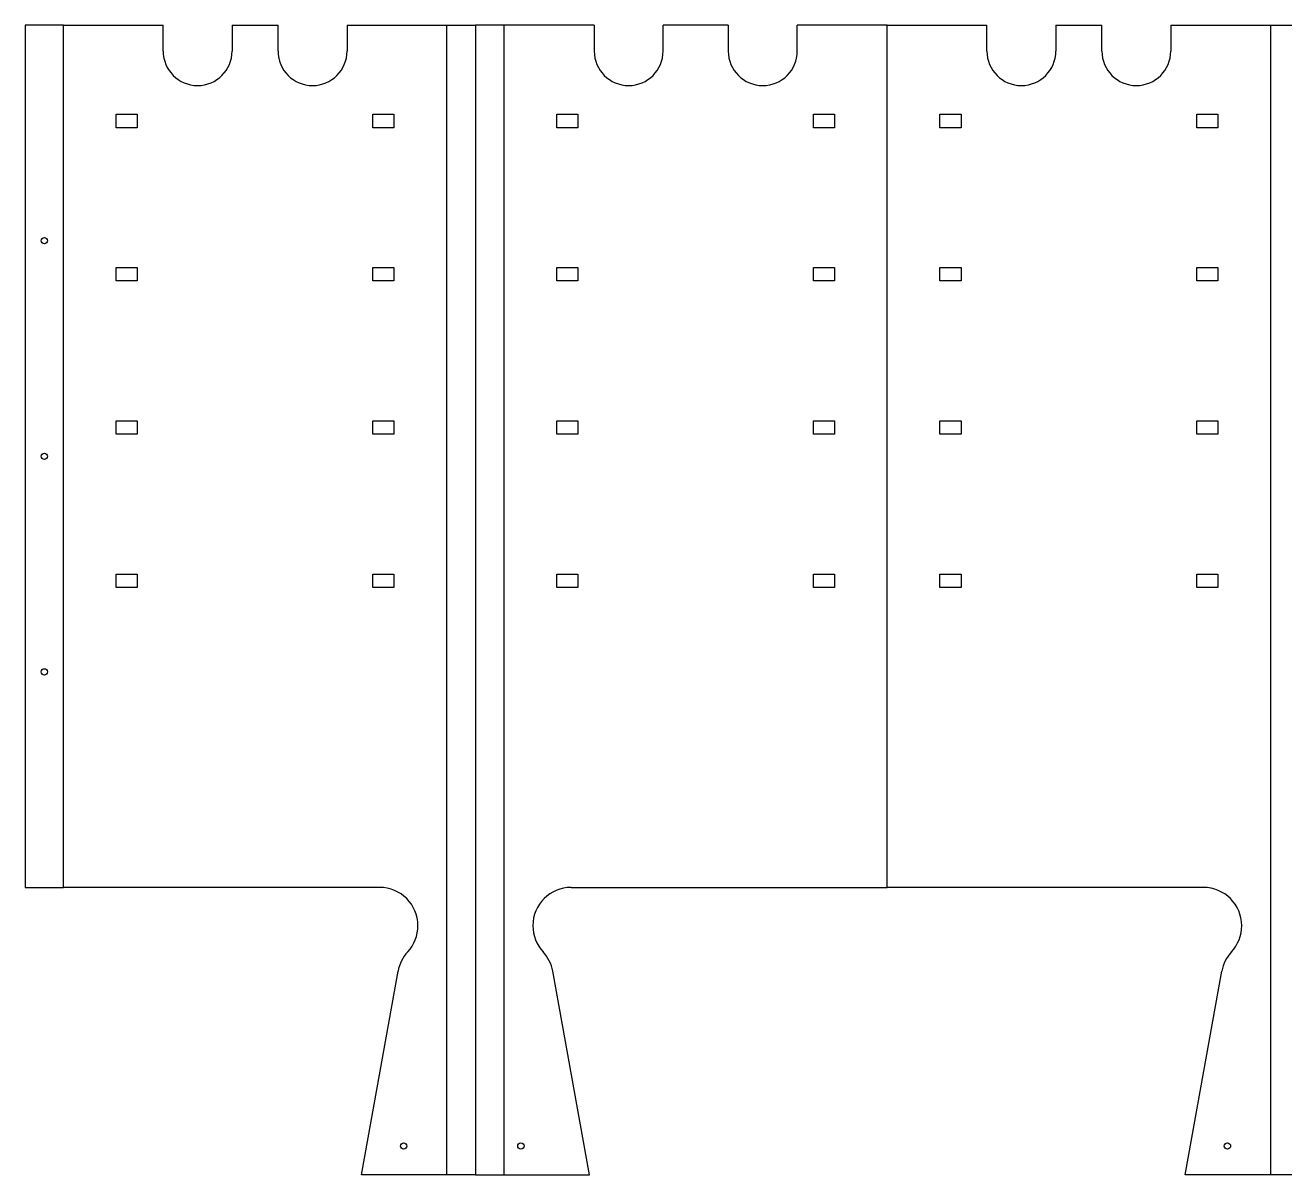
# Model space of a CAD drawing. Header units: millimetres. Extents: x 1 to 1311, y 0 to 600.
# Drawn here: x 1 to 658, y 0 to 600 of the extents above; entities that cross this region are included whole.
import ezdxf

# ---------------------------------------------------------------- set-up
doc = ezdxf.new("R2010")
doc.units = ezdxf.units.MM
doc.layers.add('Clone001', color=7, linetype='CONTINUOUS')

msp = doc.modelspace()

# ---------------------------------------------------------------- linework, layer by layer
at = {"layer": 'Clone001'}
for p, q in [((1, 600, -3), (1, 150, -3)), ((21, 600, -3), (1, 600, -3)), ((1, 600), (1, 150)), ((21, 600), (1, 600)), ((1, 600, -3), (1, 600)), ((1, 600, -3), (1, 150, -3)), ((1, 600), (1, 150)), ((1, 600, -3), (1, 600)), ((21, 600, -3), (1, 600, -3)), ((21, 600), (1, 600)), ((21, 150, -3), (21, 600, -3)), ((21, 600, -3), (73, 600, -3)), ((21, 150), (21, 600)), ((21, 600), (73, 600)), ((21, 150, -3), (21, 600, -3)), ((21, 600, -3), (73, 600, -3)), ((21, 600), (73, 600)), ((21, 600, -3), (21, 600)), ((21, 150), (21, 600)), ((21, 600, -3), (21, 600)), ((73, 586.5, -3), (73, 600, -3)), ((73, 586.5), (73, 600)), ((73, 600), (73, 600, -3)), ((73, 586.5), (73, 600)), ((73, 586.5, -3), (73, 600, -3)), ((73, 600), (73, 600, -3)), ((109, 600, -3), (109, 586.5, -3)), ((109, 600, -3), (133, 600, -3)), ((109, 600), (109, 586.5)), ((109, 600), (133, 600)), ((109, 600), (109, 586.5)), ((109, 600), (109, 600, -3)), ((109, 600, -3), (109, 586.5, -3)), ((109, 600, -3), (133, 600, -3)), ((109, 600), (133, 600)), ((109, 600), (109, 600, -3)), ((133, 586.5, -3), (133, 600, -3)), ((133, 586.5), (133, 600)), ((133, 600), (133, 600, -3)), ((133, 586.5), (133, 600)), ((133, 586.5, -3), (133, 600, -3)), ((133, 600), (133, 600, -3)), ((169, 600, -3), (221, 600, -3)), ((169, 600, -3), (169, 586.5, -3)), ((169, 600), (221, 600)), ((169, 600), (169, 586.5)), ((169, 600, -3), (221, 600, -3)), ((169, 600), (221, 600)), ((169, 600), (169, 600, -3)), ((169, 600), (169, 586.5)), ((169, 600), (169, 600, -3)), ((169, 600, -3), (169, 586.5, -3)), ((221, 600, -3), (236, 600, -3)), ((221, 600, -3), (221, 0, -3)), ((221, 600), (236, 600)), ((221, 600), (221, 0)), ((221, 600, -3), (236, 600, -3)), ((221, 600), (236, 600)), ((221, 600, -3), (221, 600)), ((221, 600, -3), (221, 0, -3)), ((221, 600), (221, 0)), ((221, 600, -3), (221, 600)), ((236, 600, -3), (236, 0, -3)), ((251, 600, -3), (236, 600, -3)), ((236, 600), (236, 0)), ((251, 600), (236, 600)), ((236, 600, -3), (236, 0, -3)), ((251, 600, -3), (236, 600, -3)), ((236, 600, -3), (236, 600)), ((251, 600), (236, 600)), ((236, 600), (236, 0)), ((236, 600, -3), (236, 600)), ((251, 0, -3), (251, 600, -3)), ((298, 600, -3), (251, 600, -3)), ((251, 0), (251, 600)), ((298, 600), (251, 600)), ((251, 0, -3), (251, 600, -3)), ((298, 600, -3), (251, 600, -3)), ((251, 600, -3), (251, 600)), ((298, 600), (251, 600)), ((251, 0), (251, 600)), ((251, 600, -3), (251, 600)), ((298, 600, -3), (298, 586.5, -3)), ((298, 600), (298, 586.5)), ((298, 600), (298, 600, -3)), ((298, 600), (298, 586.5)), ((298, 600, -3), (298, 586.5, -3)), ((298, 600), (298, 600, -3)), ((368, 600, -3), (334, 600, -3)), ((334, 586.5, -3), (334, 600, -3)), ((368, 600), (334, 600)), ((334, 586.5), (334, 600)), ((368, 600, -3), (334, 600, -3)), ((334, 600), (334, 600, -3)), ((368, 600), (334, 600)), ((334, 586.5), (334, 600)), ((334, 600), (334, 600, -3)), ((334, 586.5, -3), (334, 600, -3)), ((368, 600, -3), (368, 586.5, -3)), ((368, 600), (368, 586.5)), ((368, 600), (368, 586.5)), ((368, 600, -3), (368, 586.5, -3)), ((368, 600), (368, 600, -3)), ((368, 600), (368, 600, -3)), ((451, 600, -3), (404, 600, -3)), ((404, 586.5, -3), (404, 600, -3)), ((451, 600), (404, 600)), ((404, 586.5), (404, 600)), ((451, 600, -3), (404, 600, -3)), ((404, 600), (404, 600, -3)), ((451, 600), (404, 600)), ((404, 586.5), (404, 600)), ((404, 600), (404, 600, -3)), ((404, 586.5, -3), (404, 600, -3)), ((451, 150, -3), (451, 600, -3)), ((451, 600, -3), (503, 600, -3)), ((451, 150), (451, 600)), ((451, 600), (503, 600)), ((451, 150, -3), (451, 600, -3)), ((451, 600, -3), (503, 600, -3)), ((451, 600), (503, 600)), ((451, 600, -3), (451, 600)), ((451, 150), (451, 600)), ((451, 600, -3), (451, 600)), ((503, 586.5, -3), (503, 600, -3)), ((503, 586.5), (503, 600)), ((503, 600), (503, 600, -3)), ((503, 586.5), (503, 600)), ((503, 586.5, -3), (503, 600, -3)), ((503, 600), (503, 600, -3)), ((539, 600, -3), (539, 586.5, -3)), ((539, 600, -3), (563, 600, -3)), ((539, 600), (539, 586.5)), ((539, 600), (563, 600)), ((539, 600), (539, 586.5)), ((539, 600), (539, 600, -3)), ((539, 600, -3), (539, 586.5, -3)), ((539, 600, -3), (563, 600, -3)), ((539, 600), (563, 600)), ((539, 600), (539, 600, -3)), ((563, 586.5, -3), (563, 600, -3)), ((563, 586.5), (563, 600)), ((563, 600), (563, 600, -3)), ((563, 586.5), (563, 600)), ((563, 586.5, -3), (563, 600, -3)), ((563, 600), (563, 600, -3)), ((599, 600, -3), (651, 600, -3)), ((599, 600, -3), (599, 586.5, -3)), ((599, 600), (651, 600)), ((599, 600), (599, 586.5)), ((599, 600, -3), (651, 600, -3)), ((599, 600), (651, 600)), ((599, 600), (599, 600, -3)), ((599, 600), (599, 586.5)), ((599, 600), (599, 600, -3)), ((599, 600, -3), (599, 586.5, -3)), ((651, 600, -3), (666, 600, -3)), ((651, 600, -3), (651, 0, -3)), ((651, 600), (666, 600)), ((651, 600), (651, 0)), ((651, 600, -3), (666, 600, -3)), ((651, 600), (666, 600)), ((651, 600, -3), (651, 600)), ((651, 600, -3), (651, 0, -3)), ((651, 600), (651, 0)), ((651, 600, -3), (651, 600)), ((73, 586.5), (73, 586.5, -3)), ((73, 586.5), (73, 586.5, -3)), ((109, 586.5), (109, 586.5, -3)), ((109, 586.5), (109, 586.5, -3)), ((133, 586.5), (133, 586.5, -3)), ((133, 586.5), (133, 586.5, -3)), ((169, 586.5), (169, 586.5, -3)), ((169, 586.5), (169, 586.5, -3)), ((298, 586.5), (298, 586.5, -3)), ((298, 586.5), (298, 586.5, -3)), ((334, 586.5), (334, 586.5, -3)), ((334, 586.5), (334, 586.5, -3)), ((368, 586.5), (368, 586.5, -3)), ((368, 586.5), (368, 586.5, -3)), ((404, 586.5), (404, 586.5, -3)), ((404, 586.5), (404, 586.5, -3)), ((503, 586.5), (503, 586.5, -3)), ((503, 586.5), (503, 586.5, -3)), ((539, 586.5), (539, 586.5, -3)), ((539, 586.5), (539, 586.5, -3)), ((563, 586.5), (563, 586.5, -3)), ((563, 586.5), (563, 586.5, -3)), ((599, 586.5), (599, 586.5, -3)), ((599, 586.5), (599, 586.5, -3)), ((48.5, 546.5, -3), (48.5, 553.5, -3)), ((48.5, 553.5, -3), (59.5, 553.5, -3)), ((48.5, 546.5), (48.5, 553.5)), ((48.5, 553.5), (59.5, 553.5)), ((48.5, 546.5), (48.5, 553.5)), ((48.5, 546.5, -3), (48.5, 553.5, -3)), ((48.5, 553.5), (48.5, 553.5, -3)), ((48.5, 553.5), (59.5, 553.5)), ((48.5, 553.5), (48.5, 553.5, -3)), ((48.5, 553.5, -3), (59.5, 553.5, -3)), ((59.5, 553.5, -3), (59.5, 546.5, -3)), ((59.5, 553.5), (59.5, 546.5)), ((59.5, 553.5), (59.5, 553.5, -3)), ((59.5, 553.5), (59.5, 546.5)), ((59.5, 553.5), (59.5, 553.5, -3)), ((59.5, 553.5, -3), (59.5, 546.5, -3)), ((182.5, 546.5, -3), (182.5, 553.5, -3)), ((182.5, 553.5, -3), (193.5, 553.5, -3)), ((182.5, 546.5), (182.5, 553.5)), ((182.5, 553.5), (193.5, 553.5)), ((182.5, 546.5), (182.5, 553.5)), ((182.5, 546.5, -3), (182.5, 553.5, -3)), ((182.5, 553.5), (182.5, 553.5, -3)), ((182.5, 553.5), (193.5, 553.5)), ((182.5, 553.5), (182.5, 553.5, -3)), ((182.5, 553.5, -3), (193.5, 553.5, -3)), ((193.5, 553.5, -3), (193.5, 546.5, -3)), ((193.5, 553.5), (193.5, 546.5)), ((193.5, 553.5), (193.5, 553.5, -3)), ((193.5, 553.5), (193.5, 546.5)), ((193.5, 553.5), (193.5, 553.5, -3)), ((193.5, 553.5, -3), (193.5, 546.5, -3)), ((278.5, 553.5, -3), (289.5, 553.5, -3)), ((278.5, 546.5, -3), (278.5, 553.5, -3)), ((278.5, 553.5), (289.5, 553.5)), ((278.5, 546.5), (278.5, 553.5)), ((278.5, 553.5), (289.5, 553.5)), ((278.5, 553.5, -3), (289.5, 553.5, -3)), ((278.5, 553.5), (278.5, 553.5, -3)), ((278.5, 546.5), (278.5, 553.5)), ((278.5, 553.5), (278.5, 553.5, -3)), ((278.5, 546.5, -3), (278.5, 553.5, -3)), ((289.5, 553.5, -3), (289.5, 546.5, -3)), ((289.5, 553.5), (289.5, 546.5)), ((289.5, 553.5), (289.5, 553.5, -3)), ((289.5, 553.5), (289.5, 546.5)), ((289.5, 553.5, -3), (289.5, 546.5, -3)), ((289.5, 553.5), (289.5, 553.5, -3)), ((412.5, 553.5, -3), (423.5, 553.5, -3)), ((412.5, 546.5, -3), (412.5, 553.5, -3)), ((412.5, 553.5), (423.5, 553.5)), ((412.5, 546.5), (412.5, 553.5)), ((412.5, 553.5), (423.5, 553.5)), ((412.5, 553.5, -3), (423.5, 553.5, -3)), ((412.5, 553.5), (412.5, 553.5, -3)), ((412.5, 546.5), (412.5, 553.5)), ((412.5, 553.5), (412.5, 553.5, -3)), ((412.5, 546.5, -3), (412.5, 553.5, -3)), ((423.5, 553.5, -3), (423.5, 546.5, -3)), ((423.5, 553.5), (423.5, 546.5)), ((423.5, 553.5), (423.5, 553.5, -3)), ((423.5, 553.5), (423.5, 546.5)), ((423.5, 553.5, -3), (423.5, 546.5, -3)), ((423.5, 553.5), (423.5, 553.5, -3)), ((478.5, 546.5, -3), (478.5, 553.5, -3)), ((478.5, 553.5, -3), (489.5, 553.5, -3)), ((478.5, 546.5), (478.5, 553.5)), ((478.5, 553.5), (489.5, 553.5)), ((478.5, 546.5), (478.5, 553.5)), ((478.5, 546.5, -3), (478.5, 553.5, -3)), ((478.5, 553.5), (478.5, 553.5, -3)), ((478.5, 553.5), (489.5, 553.5)), ((478.5, 553.5), (478.5, 553.5, -3)), ((478.5, 553.5, -3), (489.5, 553.5, -3)), ((489.5, 553.5, -3), (489.5, 546.5, -3)), ((489.5, 553.5), (489.5, 546.5)), ((489.5, 553.5), (489.5, 553.5, -3)), ((489.5, 553.5), (489.5, 546.5)), ((489.5, 553.5), (489.5, 553.5, -3)), ((489.5, 553.5, -3), (489.5, 546.5, -3)), ((612.5, 546.5, -3), (612.5, 553.5, -3)), ((612.5, 553.5, -3), (623.5, 553.5, -3)), ((612.5, 546.5), (612.5, 553.5)), ((612.5, 553.5), (623.5, 553.5)), ((612.5, 546.5), (612.5, 553.5)), ((612.5, 546.5, -3), (612.5, 553.5, -3)), ((612.5, 553.5), (612.5, 553.5, -3)), ((612.5, 553.5), (623.5, 553.5)), ((612.5, 553.5), (612.5, 553.5, -3)), ((612.5, 553.5, -3), (623.5, 553.5, -3)), ((623.5, 553.5, -3), (623.5, 546.5, -3)), ((623.5, 553.5), (623.5, 546.5)), ((623.5, 553.5), (623.5, 553.5, -3)), ((623.5, 553.5), (623.5, 546.5)), ((623.5, 553.5), (623.5, 553.5, -3)), ((623.5, 553.5, -3), (623.5, 546.5, -3)), ((59.5, 546.5, -3), (48.5, 546.5, -3)), ((59.5, 546.5), (48.5, 546.5)), ((48.5, 546.5), (48.5, 546.5, -3)), ((59.5, 546.5), (48.5, 546.5)), ((59.5, 546.5, -3), (48.5, 546.5, -3)), ((48.5, 546.5), (48.5, 546.5, -3)), ((59.5, 546.5), (59.5, 546.5, -3)), ((59.5, 546.5), (59.5, 546.5, -3)), ((193.5, 546.5, -3), (182.5, 546.5, -3)), ((193.5, 546.5), (182.5, 546.5)), ((182.5, 546.5), (182.5, 546.5, -3)), ((193.5, 546.5), (182.5, 546.5)), ((193.5, 546.5, -3), (182.5, 546.5, -3)), ((182.5, 546.5), (182.5, 546.5, -3)), ((193.5, 546.5), (193.5, 546.5, -3)), ((193.5, 546.5), (193.5, 546.5, -3)), ((289.5, 546.5, -3), (278.5, 546.5, -3)), ((289.5, 546.5), (278.5, 546.5)), ((278.5, 546.5), (278.5, 546.5, -3)), ((289.5, 546.5), (278.5, 546.5)), ((278.5, 546.5), (278.5, 546.5, -3)), ((289.5, 546.5, -3), (278.5, 546.5, -3)), ((289.5, 546.5), (289.5, 546.5, -3)), ((289.5, 546.5), (289.5, 546.5, -3)), ((423.5, 546.5, -3), (412.5, 546.5, -3)), ((423.5, 546.5), (412.5, 546.5)), ((412.5, 546.5), (412.5, 546.5, -3)), ((423.5, 546.5), (412.5, 546.5)), ((412.5, 546.5), (412.5, 546.5, -3)), ((423.5, 546.5, -3), (412.5, 546.5, -3)), ((423.5, 546.5), (423.5, 546.5, -3)), ((423.5, 546.5), (423.5, 546.5, -3)), ((489.5, 546.5, -3), (478.5, 546.5, -3)), ((489.5, 546.5), (478.5, 546.5)), ((478.5, 546.5), (478.5, 546.5, -3)), ((489.5, 546.5), (478.5, 546.5)), ((489.5, 546.5, -3), (478.5, 546.5, -3)), ((478.5, 546.5), (478.5, 546.5, -3)), ((489.5, 546.5), (489.5, 546.5, -3)), ((489.5, 546.5), (489.5, 546.5, -3)), ((623.5, 546.5, -3), (612.5, 546.5, -3)), ((623.5, 546.5), (612.5, 546.5)), ((612.5, 546.5), (612.5, 546.5, -3)), ((623.5, 546.5), (612.5, 546.5)), ((623.5, 546.5, -3), (612.5, 546.5, -3)), ((612.5, 546.5), (612.5, 546.5, -3)), ((623.5, 546.5), (623.5, 546.5, -3)), ((623.5, 546.5), (623.5, 546.5, -3)), ((12.65, 487.5), (12.65, 487.5, -3)), ((12.65, 487.5), (12.65, 487.5, -3)), ((48.5, 466.5, -3), (48.5, 473.5, -3)), ((48.5, 473.5, -3), (59.5, 473.5, -3)), ((48.5, 466.5), (48.5, 473.5)), ((48.5, 473.5), (59.5, 473.5)), ((48.5, 466.5), (48.5, 473.5)), ((48.5, 466.5, -3), (48.5, 473.5, -3)), ((48.5, 473.5), (48.5, 473.5, -3)), ((48.5, 473.5), (59.5, 473.5)), ((48.5, 473.5), (48.5, 473.5, -3)), ((48.5, 473.5, -3), (59.5, 473.5, -3)), ((59.5, 473.5, -3), (59.5, 466.5, -3)), ((59.5, 473.5), (59.5, 466.5)), ((59.5, 473.5), (59.5, 473.5, -3)), ((59.5, 473.5), (59.5, 466.5)), ((59.5, 473.5), (59.5, 473.5, -3)), ((59.5, 473.5, -3), (59.5, 466.5, -3)), ((182.5, 466.5, -3), (182.5, 473.5, -3)), ((182.5, 473.5, -3), (193.5, 473.5, -3)), ((182.5, 466.5), (182.5, 473.5)), ((182.5, 473.5), (193.5, 473.5)), ((182.5, 466.5), (182.5, 473.5)), ((182.5, 466.5, -3), (182.5, 473.5, -3)), ((182.5, 473.5), (182.5, 473.5, -3)), ((182.5, 473.5), (193.5, 473.5)), ((182.5, 473.5), (182.5, 473.5, -3)), ((182.5, 473.5, -3), (193.5, 473.5, -3)), ((193.5, 473.5, -3), (193.5, 466.5, -3)), ((193.5, 473.5), (193.5, 466.5)), ((193.5, 473.5), (193.5, 473.5, -3)), ((193.5, 473.5), (193.5, 466.5)), ((193.5, 473.5), (193.5, 473.5, -3)), ((193.5, 473.5, -3), (193.5, 466.5, -3)), ((278.5, 473.5, -3), (289.5, 473.5, -3)), ((278.5, 466.5, -3), (278.5, 473.5, -3)), ((278.5, 473.5), (289.5, 473.5)), ((278.5, 466.5), (278.5, 473.5)), ((278.5, 473.5), (289.5, 473.5)), ((278.5, 473.5, -3), (289.5, 473.5, -3)), ((278.5, 473.5), (278.5, 473.5, -3)), ((278.5, 466.5), (278.5, 473.5)), ((278.5, 473.5), (278.5, 473.5, -3)), ((278.5, 466.5, -3), (278.5, 473.5, -3)), ((289.5, 473.5, -3), (289.5, 466.5, -3)), ((289.5, 473.5), (289.5, 466.5)), ((289.5, 473.5), (289.5, 473.5, -3)), ((289.5, 473.5), (289.5, 466.5)), ((289.5, 473.5, -3), (289.5, 466.5, -3)), ((289.5, 473.5), (289.5, 473.5, -3)), ((412.5, 473.5, -3), (423.5, 473.5, -3)), ((412.5, 466.5, -3), (412.5, 473.5, -3)), ((412.5, 473.5), (423.5, 473.5)), ((412.5, 466.5), (412.5, 473.5)), ((412.5, 473.5), (423.5, 473.5)), ((412.5, 473.5, -3), (423.5, 473.5, -3)), ((412.5, 473.5), (412.5, 473.5, -3)), ((412.5, 466.5), (412.5, 473.5)), ((412.5, 473.5), (412.5, 473.5, -3)), ((412.5, 466.5, -3), (412.5, 473.5, -3)), ((423.5, 473.5, -3), (423.5, 466.5, -3)), ((423.5, 473.5), (423.5, 466.5)), ((423.5, 473.5), (423.5, 473.5, -3)), ((423.5, 473.5), (423.5, 466.5)), ((423.5, 473.5, -3), (423.5, 466.5, -3)), ((423.5, 473.5), (423.5, 473.5, -3)), ((478.5, 466.5, -3), (478.5, 473.5, -3)), ((478.5, 473.5, -3), (489.5, 473.5, -3)), ((478.5, 466.5), (478.5, 473.5)), ((478.5, 473.5), (489.5, 473.5)), ((478.5, 466.5), (478.5, 473.5)), ((478.5, 466.5, -3), (478.5, 473.5, -3)), ((478.5, 473.5), (478.5, 473.5, -3)), ((478.5, 473.5), (489.5, 473.5)), ((478.5, 473.5), (478.5, 473.5, -3)), ((478.5, 473.5, -3), (489.5, 473.5, -3)), ((489.5, 473.5, -3), (489.5, 466.5, -3)), ((489.5, 473.5), (489.5, 466.5)), ((489.5, 473.5), (489.5, 473.5, -3)), ((489.5, 473.5), (489.5, 466.5)), ((489.5, 473.5), (489.5, 473.5, -3)), ((489.5, 473.5, -3), (489.5, 466.5, -3)), ((612.5, 466.5, -3), (612.5, 473.5, -3)), ((612.5, 473.5, -3), (623.5, 473.5, -3)), ((612.5, 466.5), (612.5, 473.5)), ((612.5, 473.5), (623.5, 473.5)), ((612.5, 466.5), (612.5, 473.5)), ((612.5, 466.5, -3), (612.5, 473.5, -3)), ((612.5, 473.5), (612.5, 473.5, -3)), ((612.5, 473.5), (623.5, 473.5)), ((612.5, 473.5), (612.5, 473.5, -3)), ((612.5, 473.5, -3), (623.5, 473.5, -3)), ((623.5, 473.5, -3), (623.5, 466.5, -3)), ((623.5, 473.5), (623.5, 466.5)), ((623.5, 473.5), (623.5, 473.5, -3)), ((623.5, 473.5), (623.5, 466.5)), ((623.5, 473.5), (623.5, 473.5, -3)), ((623.5, 473.5, -3), (623.5, 466.5, -3)), ((59.5, 466.5, -3), (48.5, 466.5, -3)), ((59.5, 466.5), (48.5, 466.5)), ((48.5, 466.5), (48.5, 466.5, -3)), ((59.5, 466.5), (48.5, 466.5)), ((59.5, 466.5, -3), (48.5, 466.5, -3)), ((48.5, 466.5), (48.5, 466.5, -3)), ((59.5, 466.5), (59.5, 466.5, -3)), ((59.5, 466.5), (59.5, 466.5, -3)), ((193.5, 466.5, -3), (182.5, 466.5, -3)), ((193.5, 466.5), (182.5, 466.5)), ((182.5, 466.5), (182.5, 466.5, -3)), ((193.5, 466.5), (182.5, 466.5)), ((193.5, 466.5, -3), (182.5, 466.5, -3)), ((182.5, 466.5), (182.5, 466.5, -3)), ((193.5, 466.5), (193.5, 466.5, -3)), ((193.5, 466.5), (193.5, 466.5, -3)), ((289.5, 466.5, -3), (278.5, 466.5, -3)), ((289.5, 466.5), (278.5, 466.5)), ((278.5, 466.5), (278.5, 466.5, -3)), ((289.5, 466.5), (278.5, 466.5)), ((278.5, 466.5), (278.5, 466.5, -3)), ((289.5, 466.5, -3), (278.5, 466.5, -3)), ((289.5, 466.5), (289.5, 466.5, -3)), ((289.5, 466.5), (289.5, 466.5, -3)), ((423.5, 466.5, -3), (412.5, 466.5, -3)), ((423.5, 466.5), (412.5, 466.5)), ((412.5, 466.5), (412.5, 466.5, -3)), ((423.5, 466.5), (412.5, 466.5)), ((412.5, 466.5), (412.5, 466.5, -3)), ((423.5, 466.5, -3), (412.5, 466.5, -3)), ((423.5, 466.5), (423.5, 466.5, -3)), ((423.5, 466.5), (423.5, 466.5, -3)), ((489.5, 466.5, -3), (478.5, 466.5, -3)), ((489.5, 466.5), (478.5, 466.5)), ((478.5, 466.5), (478.5, 466.5, -3)), ((489.5, 466.5), (478.5, 466.5)), ((489.5, 466.5, -3), (478.5, 466.5, -3)), ((478.5, 466.5), (478.5, 466.5, -3)), ((489.5, 466.5), (489.5, 466.5, -3)), ((489.5, 466.5), (489.5, 466.5, -3)), ((623.5, 466.5, -3), (612.5, 466.5, -3)), ((623.5, 466.5), (612.5, 466.5)), ((612.5, 466.5), (612.5, 466.5, -3)), ((623.5, 466.5), (612.5, 466.5)), ((623.5, 466.5, -3), (612.5, 466.5, -3)), ((612.5, 466.5), (612.5, 466.5, -3)), ((623.5, 466.5), (623.5, 466.5, -3)), ((623.5, 466.5), (623.5, 466.5, -3)), ((48.5, 386.5, -3), (48.5, 393.5, -3)), ((48.5, 393.5, -3), (59.5, 393.5, -3)), ((48.5, 386.5), (48.5, 393.5)), ((48.5, 393.5), (59.5, 393.5)), ((48.5, 386.5), (48.5, 393.5)), ((48.5, 386.5, -3), (48.5, 393.5, -3)), ((48.5, 393.5), (48.5, 393.5, -3)), ((48.5, 393.5), (59.5, 393.5)), ((48.5, 393.5), (48.5, 393.5, -3)), ((48.5, 393.5, -3), (59.5, 393.5, -3)), ((59.5, 393.5, -3), (59.5, 386.5, -3)), ((59.5, 393.5), (59.5, 386.5)), ((59.5, 393.5), (59.5, 393.5, -3)), ((59.5, 393.5), (59.5, 386.5)), ((59.5, 393.5), (59.5, 393.5, -3)), ((59.5, 393.5, -3), (59.5, 386.5, -3)), ((182.5, 386.5, -3), (182.5, 393.5, -3)), ((182.5, 393.5, -3), (193.5, 393.5, -3)), ((182.5, 386.5), (182.5, 393.5)), ((182.5, 393.5), (193.5, 393.5)), ((182.5, 386.5), (182.5, 393.5)), ((182.5, 386.5, -3), (182.5, 393.5, -3)), ((182.5, 393.5), (182.5, 393.5, -3)), ((182.5, 393.5), (193.5, 393.5)), ((182.5, 393.5), (182.5, 393.5, -3)), ((182.5, 393.5, -3), (193.5, 393.5, -3)), ((193.5, 393.5, -3), (193.5, 386.5, -3)), ((193.5, 393.5), (193.5, 386.5)), ((193.5, 393.5), (193.5, 393.5, -3)), ((193.5, 393.5), (193.5, 386.5)), ((193.5, 393.5), (193.5, 393.5, -3)), ((193.5, 393.5, -3), (193.5, 386.5, -3)), ((278.5, 393.5, -3), (289.5, 393.5, -3)), ((278.5, 386.5, -3), (278.5, 393.5, -3)), ((278.5, 393.5), (289.5, 393.5)), ((278.5, 386.5), (278.5, 393.5)), ((278.5, 393.5), (289.5, 393.5)), ((278.5, 393.5, -3), (289.5, 393.5, -3)), ((278.5, 393.5), (278.5, 393.5, -3)), ((278.5, 386.5), (278.5, 393.5)), ((278.5, 393.5), (278.5, 393.5, -3)), ((278.5, 386.5, -3), (278.5, 393.5, -3)), ((289.5, 393.5, -3), (289.5, 386.5, -3)), ((289.5, 393.5), (289.5, 386.5)), ((289.5, 393.5), (289.5, 393.5, -3)), ((289.5, 393.5), (289.5, 386.5)), ((289.5, 393.5, -3), (289.5, 386.5, -3)), ((289.5, 393.5), (289.5, 393.5, -3)), ((412.5, 393.5, -3), (423.5, 393.5, -3)), ((412.5, 386.5, -3), (412.5, 393.5, -3)), ((412.5, 393.5), (423.5, 393.5)), ((412.5, 386.5), (412.5, 393.5)), ((412.5, 393.5), (423.5, 393.5)), ((412.5, 393.5, -3), (423.5, 393.5, -3)), ((412.5, 393.5), (412.5, 393.5, -3)), ((412.5, 386.5), (412.5, 393.5)), ((412.5, 393.5), (412.5, 393.5, -3)), ((412.5, 386.5, -3), (412.5, 393.5, -3)), ((423.5, 393.5, -3), (423.5, 386.5, -3)), ((423.5, 393.5), (423.5, 386.5)), ((423.5, 393.5), (423.5, 393.5, -3)), ((423.5, 393.5), (423.5, 386.5)), ((423.5, 393.5, -3), (423.5, 386.5, -3)), ((423.5, 393.5), (423.5, 393.5, -3)), ((478.5, 386.5, -3), (478.5, 393.5, -3)), ((478.5, 393.5, -3), (489.5, 393.5, -3)), ((478.5, 386.5), (478.5, 393.5)), ((478.5, 393.5), (489.5, 393.5)), ((478.5, 386.5), (478.5, 393.5)), ((478.5, 386.5, -3), (478.5, 393.5, -3)), ((478.5, 393.5), (478.5, 393.5, -3)), ((478.5, 393.5), (489.5, 393.5)), ((478.5, 393.5), (478.5, 393.5, -3)), ((478.5, 393.5, -3), (489.5, 393.5, -3)), ((489.5, 393.5, -3), (489.5, 386.5, -3)), ((489.5, 393.5), (489.5, 386.5)), ((489.5, 393.5), (489.5, 393.5, -3)), ((489.5, 393.5), (489.5, 386.5)), ((489.5, 393.5), (489.5, 393.5, -3)), ((489.5, 393.5, -3), (489.5, 386.5, -3)), ((612.5, 386.5, -3), (612.5, 393.5, -3)), ((612.5, 393.5, -3), (623.5, 393.5, -3)), ((612.5, 386.5), (612.5, 393.5)), ((612.5, 393.5), (623.5, 393.5)), ((612.5, 386.5), (612.5, 393.5)), ((612.5, 386.5, -3), (612.5, 393.5, -3)), ((612.5, 393.5), (612.5, 393.5, -3)), ((612.5, 393.5), (623.5, 393.5)), ((612.5, 393.5), (612.5, 393.5, -3)), ((612.5, 393.5, -3), (623.5, 393.5, -3)), ((623.5, 393.5, -3), (623.5, 386.5, -3)), ((623.5, 393.5), (623.5, 386.5)), ((623.5, 393.5), (623.5, 393.5, -3)), ((623.5, 393.5), (623.5, 386.5)), ((623.5, 393.5), (623.5, 393.5, -3)), ((623.5, 393.5, -3), (623.5, 386.5, -3)), ((59.5, 386.5, -3), (48.5, 386.5, -3)), ((59.5, 386.5), (48.5, 386.5)), ((48.5, 386.5), (48.5, 386.5, -3)), ((59.5, 386.5), (48.5, 386.5)), ((59.5, 386.5, -3), (48.5, 386.5, -3)), ((48.5, 386.5), (48.5, 386.5, -3)), ((59.5, 386.5), (59.5, 386.5, -3)), ((59.5, 386.5), (59.5, 386.5, -3)), ((193.5, 386.5, -3), (182.5, 386.5, -3)), ((193.5, 386.5), (182.5, 386.5)), ((182.5, 386.5), (182.5, 386.5, -3)), ((193.5, 386.5), (182.5, 386.5)), ((193.5, 386.5, -3), (182.5, 386.5, -3)), ((182.5, 386.5), (182.5, 386.5, -3)), ((193.5, 386.5), (193.5, 386.5, -3)), ((193.5, 386.5), (193.5, 386.5, -3)), ((289.5, 386.5, -3), (278.5, 386.5, -3)), ((289.5, 386.5), (278.5, 386.5)), ((278.5, 386.5), (278.5, 386.5, -3)), ((289.5, 386.5), (278.5, 386.5)), ((278.5, 386.5), (278.5, 386.5, -3)), ((289.5, 386.5, -3), (278.5, 386.5, -3)), ((289.5, 386.5), (289.5, 386.5, -3)), ((289.5, 386.5), (289.5, 386.5, -3)), ((423.5, 386.5, -3), (412.5, 386.5, -3)), ((423.5, 386.5), (412.5, 386.5)), ((412.5, 386.5), (412.5, 386.5, -3)), ((423.5, 386.5), (412.5, 386.5)), ((412.5, 386.5), (412.5, 386.5, -3)), ((423.5, 386.5, -3), (412.5, 386.5, -3)), ((423.5, 386.5), (423.5, 386.5, -3)), ((423.5, 386.5), (423.5, 386.5, -3)), ((489.5, 386.5, -3), (478.5, 386.5, -3)), ((489.5, 386.5), (478.5, 386.5)), ((478.5, 386.5), (478.5, 386.5, -3)), ((489.5, 386.5), (478.5, 386.5)), ((489.5, 386.5, -3), (478.5, 386.5, -3)), ((478.5, 386.5), (478.5, 386.5, -3)), ((489.5, 386.5), (489.5, 386.5, -3)), ((489.5, 386.5), (489.5, 386.5, -3)), ((623.5, 386.5, -3), (612.5, 386.5, -3)), ((623.5, 386.5), (612.5, 386.5)), ((612.5, 386.5), (612.5, 386.5, -3)), ((623.5, 386.5), (612.5, 386.5)), ((623.5, 386.5, -3), (612.5, 386.5, -3)), ((612.5, 386.5), (612.5, 386.5, -3)), ((623.5, 386.5), (623.5, 386.5, -3)), ((623.5, 386.5), (623.5, 386.5, -3)), ((12.65, 375), (12.65, 375, -3)), ((12.65, 375), (12.65, 375, -3)), ((48.5, 306.5, -3), (48.5, 313.5, -3)), ((48.5, 313.5, -3), (59.5, 313.5, -3)), ((48.5, 306.5), (48.5, 313.5)), ((48.5, 313.5), (59.5, 313.5)), ((48.5, 306.5), (48.5, 313.5)), ((48.5, 306.5, -3), (48.5, 313.5, -3)), ((48.5, 313.5), (48.5, 313.5, -3)), ((48.5, 313.5), (59.5, 313.5)), ((48.5, 313.5), (48.5, 313.5, -3)), ((48.5, 313.5, -3), (59.5, 313.5, -3)), ((59.5, 313.5, -3), (59.5, 306.5, -3)), ((59.5, 313.5), (59.5, 306.5)), ((59.5, 313.5), (59.5, 313.5, -3)), ((59.5, 313.5), (59.5, 306.5)), ((59.5, 313.5), (59.5, 313.5, -3)), ((59.5, 313.5, -3), (59.5, 306.5, -3)), ((182.5, 306.5, -3), (182.5, 313.5, -3)), ((182.5, 313.5, -3), (193.5, 313.5, -3)), ((182.5, 306.5), (182.5, 313.5)), ((182.5, 313.5), (193.5, 313.5)), ((182.5, 306.5), (182.5, 313.5)), ((182.5, 306.5, -3), (182.5, 313.5, -3)), ((182.5, 313.5), (182.5, 313.5, -3)), ((182.5, 313.5), (193.5, 313.5)), ((182.5, 313.5), (182.5, 313.5, -3)), ((182.5, 313.5, -3), (193.5, 313.5, -3)), ((193.5, 313.5, -3), (193.5, 306.5, -3)), ((193.5, 313.5), (193.5, 306.5)), ((193.5, 313.5), (193.5, 313.5, -3)), ((193.5, 313.5), (193.5, 306.5)), ((193.5, 313.5), (193.5, 313.5, -3)), ((193.5, 313.5, -3), (193.5, 306.5, -3)), ((278.5, 313.5, -3), (289.5, 313.5, -3)), ((278.5, 306.5, -3), (278.5, 313.5, -3)), ((278.5, 313.5), (289.5, 313.5)), ((278.5, 306.5), (278.5, 313.5)), ((278.5, 313.5), (289.5, 313.5)), ((278.5, 313.5, -3), (289.5, 313.5, -3)), ((278.5, 313.5), (278.5, 313.5, -3)), ((278.5, 306.5), (278.5, 313.5)), ((278.5, 313.5), (278.5, 313.5, -3)), ((278.5, 306.5, -3), (278.5, 313.5, -3)), ((289.5, 313.5, -3), (289.5, 306.5, -3)), ((289.5, 313.5), (289.5, 306.5)), ((289.5, 313.5), (289.5, 313.5, -3)), ((289.5, 313.5), (289.5, 306.5)), ((289.5, 313.5, -3), (289.5, 306.5, -3)), ((289.5, 313.5), (289.5, 313.5, -3)), ((412.5, 313.5, -3), (423.5, 313.5, -3)), ((412.5, 306.5, -3), (412.5, 313.5, -3)), ((412.5, 313.5), (423.5, 313.5)), ((412.5, 306.5), (412.5, 313.5)), ((412.5, 313.5), (423.5, 313.5)), ((412.5, 313.5, -3), (423.5, 313.5, -3)), ((412.5, 313.5), (412.5, 313.5, -3)), ((412.5, 306.5), (412.5, 313.5)), ((412.5, 313.5), (412.5, 313.5, -3)), ((412.5, 306.5, -3), (412.5, 313.5, -3)), ((423.5, 313.5, -3), (423.5, 306.5, -3)), ((423.5, 313.5), (423.5, 306.5)), ((423.5, 313.5), (423.5, 313.5, -3)), ((423.5, 313.5), (423.5, 306.5)), ((423.5, 313.5, -3), (423.5, 306.5, -3)), ((423.5, 313.5), (423.5, 313.5, -3)), ((478.5, 306.5, -3), (478.5, 313.5, -3)), ((478.5, 313.5, -3), (489.5, 313.5, -3)), ((478.5, 306.5), (478.5, 313.5)), ((478.5, 313.5), (489.5, 313.5)), ((478.5, 306.5), (478.5, 313.5)), ((478.5, 306.5, -3), (478.5, 313.5, -3)), ((478.5, 313.5), (478.5, 313.5, -3)), ((478.5, 313.5), (489.5, 313.5)), ((478.5, 313.5), (478.5, 313.5, -3)), ((478.5, 313.5, -3), (489.5, 313.5, -3)), ((489.5, 313.5, -3), (489.5, 306.5, -3)), ((489.5, 313.5), (489.5, 306.5)), ((489.5, 313.5), (489.5, 313.5, -3)), ((489.5, 313.5), (489.5, 306.5)), ((489.5, 313.5), (489.5, 313.5, -3)), ((489.5, 313.5, -3), (489.5, 306.5, -3)), ((612.5, 306.5, -3), (612.5, 313.5, -3)), ((612.5, 313.5, -3), (623.5, 313.5, -3)), ((612.5, 306.5), (612.5, 313.5)), ((612.5, 313.5), (623.5, 313.5)), ((612.5, 306.5), (612.5, 313.5)), ((612.5, 306.5, -3), (612.5, 313.5, -3)), ((612.5, 313.5), (612.5, 313.5, -3)), ((612.5, 313.5), (623.5, 313.5)), ((612.5, 313.5), (612.5, 313.5, -3)), ((612.5, 313.5, -3), (623.5, 313.5, -3)), ((623.5, 313.5, -3), (623.5, 306.5, -3)), ((623.5, 313.5), (623.5, 306.5)), ((623.5, 313.5), (623.5, 313.5, -3)), ((623.5, 313.5), (623.5, 306.5)), ((623.5, 313.5), (623.5, 313.5, -3)), ((623.5, 313.5, -3), (623.5, 306.5, -3)), ((59.5, 306.5, -3), (48.5, 306.5, -3)), ((59.5, 306.5), (48.5, 306.5)), ((48.5, 306.5), (48.5, 306.5, -3)), ((59.5, 306.5), (48.5, 306.5)), ((59.5, 306.5, -3), (48.5, 306.5, -3)), ((48.5, 306.5), (48.5, 306.5, -3)), ((59.5, 306.5), (59.5, 306.5, -3)), ((59.5, 306.5), (59.5, 306.5, -3)), ((193.5, 306.5, -3), (182.5, 306.5, -3)), ((193.5, 306.5), (182.5, 306.5)), ((182.5, 306.5), (182.5, 306.5, -3)), ((193.5, 306.5), (182.5, 306.5)), ((193.5, 306.5, -3), (182.5, 306.5, -3)), ((182.5, 306.5), (182.5, 306.5, -3)), ((193.5, 306.5), (193.5, 306.5, -3)), ((193.5, 306.5), (193.5, 306.5, -3)), ((289.5, 306.5, -3), (278.5, 306.5, -3)), ((289.5, 306.5), (278.5, 306.5)), ((278.5, 306.5), (278.5, 306.5, -3)), ((289.5, 306.5), (278.5, 306.5)), ((278.5, 306.5), (278.5, 306.5, -3)), ((289.5, 306.5, -3), (278.5, 306.5, -3)), ((289.5, 306.5), (289.5, 306.5, -3)), ((289.5, 306.5), (289.5, 306.5, -3)), ((423.5, 306.5, -3), (412.5, 306.5, -3)), ((423.5, 306.5), (412.5, 306.5)), ((412.5, 306.5), (412.5, 306.5, -3)), ((423.5, 306.5), (412.5, 306.5)), ((412.5, 306.5), (412.5, 306.5, -3)), ((423.5, 306.5, -3), (412.5, 306.5, -3)), ((423.5, 306.5), (423.5, 306.5, -3)), ((423.5, 306.5), (423.5, 306.5, -3)), ((489.5, 306.5, -3), (478.5, 306.5, -3)), ((489.5, 306.5), (478.5, 306.5)), ((478.5, 306.5), (478.5, 306.5, -3)), ((489.5, 306.5), (478.5, 306.5)), ((489.5, 306.5, -3), (478.5, 306.5, -3)), ((478.5, 306.5), (478.5, 306.5, -3)), ((489.5, 306.5), (489.5, 306.5, -3)), ((489.5, 306.5), (489.5, 306.5, -3)), ((623.5, 306.5, -3), (612.5, 306.5, -3)), ((623.5, 306.5), (612.5, 306.5)), ((612.5, 306.5), (612.5, 306.5, -3)), ((623.5, 306.5), (612.5, 306.5)), ((623.5, 306.5, -3), (612.5, 306.5, -3)), ((612.5, 306.5), (612.5, 306.5, -3)), ((623.5, 306.5), (623.5, 306.5, -3)), ((623.5, 306.5), (623.5, 306.5, -3)), ((12.65, 262.5), (12.65, 262.5, -3)), ((12.65, 262.5), (12.65, 262.5, -3)), ((1, 150, -3), (21, 150, -3)), ((1, 150), (21, 150)), ((1, 150, -3), (1, 150)), ((1, 150, -3), (21, 150, -3)), ((1, 150), (21, 150)), ((1, 150, -3), (1, 150)), ((186, 150, -3), (21, 150, -3)), ((186, 150), (21, 150)), ((21, 150, -3), (21, 150)), ((186, 150, -3), (21, 150, -3)), ((186, 150), (21, 150)), ((21, 150, -3), (21, 150)), ((186, 150, -3), (186, 150)), ((186, 150, -3), (186, 150)), ((286, 150, -3), (451, 150, -3)), ((286, 150), (451, 150)), ((286, 150, -3), (286, 150)), ((286, 150, -3), (451, 150, -3)), ((286, 150), (451, 150)), ((286, 150, -3), (286, 150)), ((616, 150, -3), (451, 150, -3)), ((616, 150), (451, 150)), ((451, 150, -3), (451, 150)), ((616, 150, -3), (451, 150, -3)), ((616, 150), (451, 150)), ((451, 150, -3), (451, 150)), ((616, 150, -3), (616, 150)), ((616, 150, -3), (616, 150)), ((206, 130, -3), (206, 130)), ((206, 130, -3), (206, 130)), ((266, 130, -3), (266, 130)), ((266, 130, -3), (266, 130)), ((636, 130, -3), (636, 130)), ((636, 130, -3), (636, 130)), ((200.662, 116.398, -3), (200.662, 116.398)), ((200.662, 116.398, -3), (200.662, 116.398)), ((271.338, 116.398, -3), (271.338, 116.398)), ((271.338, 116.398, -3), (271.338, 116.398)), ((630.662, 116.398, -3), (630.662, 116.398)), ((630.662, 116.398, -3), (630.662, 116.398)), ((176.5, 0, -3), (195.641, 106.339, -3)), ((176.5, 0), (195.641, 106.339)), ((176.5, 0, -3), (195.641, 106.339, -3)), ((176.5, 0), (195.641, 106.339)), ((195.641, 106.339, -3), (195.641, 106.339)), ((195.641, 106.339, -3), (195.641, 106.339)), ((295.5, 0, -3), (276.359, 106.339, -3)), ((295.5, 0), (276.359, 106.339)), ((276.359, 106.339, -3), (276.359, 106.339)), ((276.359, 106.339, -3), (276.359, 106.339)), ((295.5, 0, -3), (276.359, 106.339, -3)), ((295.5, 0), (276.359, 106.339)), ((606.5, 0, -3), (625.641, 106.339, -3)), ((606.5, 0, -3), (625.641, 106.339, -3)), ((606.5, 0), (625.641, 106.339)), ((606.5, 0), (625.641, 106.339)), ((625.641, 106.339, -3), (625.641, 106.339)), ((625.641, 106.339, -3), (625.641, 106.339)), ((200.2, 15), (200.2, 15, -3)), ((200.2, 15), (200.2, 15, -3)), ((261.375, 15), (261.375, 15, -3)), ((261.375, 15), (261.375, 15, -3)), ((630.2, 15), (630.2, 15, -3)), ((630.2, 15), (630.2, 15, -3)), ((221, 0, -3), (176.5, 0, -3)), ((221, 0), (176.5, 0)), ((221, 0, -3), (176.5, 0, -3)), ((176.5, 0, -3), (176.5, 0)), ((221, 0), (176.5, 0)), ((176.5, 0, -3), (176.5, 0)), ((236, 0, -3), (221, 0, -3)), ((236, 0), (221, 0)), ((236, 0, -3), (221, 0, -3)), ((221, 0, -3), (221, 0)), ((236, 0), (221, 0)), ((221, 0, -3), (221, 0)), ((236, 0, -3), (251, 0, -3)), ((236, 0), (251, 0)), ((236, 0, -3), (251, 0, -3)), ((236, 0), (251, 0)), ((236, 0, -3), (236, 0)), ((236, 0, -3), (236, 0)), ((251, 0, -3), (295.5, 0, -3)), ((251, 0), (295.5, 0)), ((251, 0, -3), (295.5, 0, -3)), ((251, 0), (295.5, 0)), ((251, 0, -3), (251, 0)), ((251, 0, -3), (251, 0)), ((295.5, 0, -3), (295.5, 0)), ((295.5, 0, -3), (295.5, 0)), ((651, 0, -3), (606.5, 0, -3)), ((606.5, 0, -3), (606.5, 0)), ((651, 0), (606.5, 0)), ((651, 0, -3), (606.5, 0, -3)), ((606.5, 0, -3), (606.5, 0)), ((651, 0), (606.5, 0)), ((666, 0, -3), (651, 0, -3)), ((651, 0, -3), (651, 0)), ((666, 0), (651, 0)), ((666, 0, -3), (651, 0, -3)), ((651, 0, -3), (651, 0)), ((666, 0), (651, 0))]:
    msp.add_line(p, q, dxfattribs=at)
for centre in [(11, 487.5), (11, 487.5), (11, 487.5), (11, 487.5), (11, 375), (11, 375), (11, 375), (11, 375), (11, 262.5), (11, 262.5), (11, 262.5), (11, 262.5), (198.55, 15), (198.55, 15), (198.55, 15), (198.55, 15), (259.725, 15), (259.725, 15), (259.725, 15), (259.725, 15), (628.55, 15), (628.55, 15), (628.55, 15), (628.55, 15)]:
    msp.add_circle(centre, 1.65, dxfattribs=at)
for centre, radius, start, end in [((91, 586.5, -3), 18, 180, 0), ((91, 586.5), 18, 180, 0), ((91, 586.5), 18, 180, 0), ((91, 586.5, -3), 18, 180, 0), ((151, 586.5, -3), 18, 180, 0), ((151, 586.5), 18, 180, 0), ((151, 586.5), 18, 180, 0), ((151, 586.5, -3), 18, 180, 0), ((316, 586.5, -3), 18, 180, 0), ((316, 586.5), 18, 180, 0), ((316, 586.5), 18, 180, 0), ((316, 586.5, -3), 18, 180, 0), ((386, 586.5, -3), 18, 180, 0), ((386, 586.5), 18, 180, 0), ((386, 586.5), 18, 180, 0), ((386, 586.5, -3), 18, 180, 0), ((521, 586.5, -3), 18, 180, 0), ((521, 586.5), 18, 180, 0), ((521, 586.5), 18, 180, 0), ((521, 586.5, -3), 18, 180, 0), ((581, 586.5, -3), 18, 180, 0), ((581, 586.5), 18, 180, 0), ((581, 586.5), 18, 180, 0), ((581, 586.5, -3), 18, 180, 0), ((186, 130, -3), 20, 0.000094, 90), ((186, 130), 20, 0.000094, 90), ((186, 130, -3), 20, 0.000094, 90), ((186, 130), 20, 0.000094, 90), ((286, 130, -3), 20, 90, 180), ((286, 130), 20, 90, 180), ((286, 130, -3), 20, 90, 180), ((286, 130), 20, 90, 180), ((616, 130, -3), 20, 0.000094, 90), ((616, 130), 20, 0.000094, 90), ((616, 130, -3), 20, 0.000094, 90), ((616, 130), 20, 0.000094, 90), ((186, 130, -3), 20, -42.8517, 0.000094), ((186, 130), 20, -42.8517, 0.000094), ((186, 130, -3), 20, -42.8517, 0.000094), ((186, 130), 20, -42.8517, 0.000094), ((286, 130, -3), 20, 180, -137.148), ((286, 130), 20, 180, -137.148), ((286, 130, -3), 20, 180, -137.148), ((286, 130), 20, 180, -137.148), ((616, 130, -3), 20, -42.8517, 0.000094), ((616, 130), 20, -42.8517, 0.000094), ((616, 130, -3), 20, -42.8517, 0.000094), ((616, 130), 20, -42.8517, 0.000094), ((215.325, 102.796, -3), 20, 137.148, 169.796), ((215.325, 102.796), 20, 137.148, 169.796), ((215.325, 102.796, -3), 20, 137.148, 169.796), ((215.325, 102.796), 20, 137.148, 169.796), ((256.675, 102.796, -3), 20, 10.204, 42.8517), ((256.675, 102.796), 20, 10.204, 42.8517), ((256.675, 102.796, -3), 20, 10.204, 42.8517), ((256.675, 102.796), 20, 10.204, 42.8517), ((645.325, 102.796, -3), 20, 137.148, 169.796), ((645.325, 102.796), 20, 137.148, 169.796), ((645.325, 102.796, -3), 20, 137.148, 169.796), ((645.325, 102.796), 20, 137.148, 169.796)]:
    msp.add_arc(centre, radius, start, end, dxfattribs=at)

doc.saveas('drawing.dxf')
